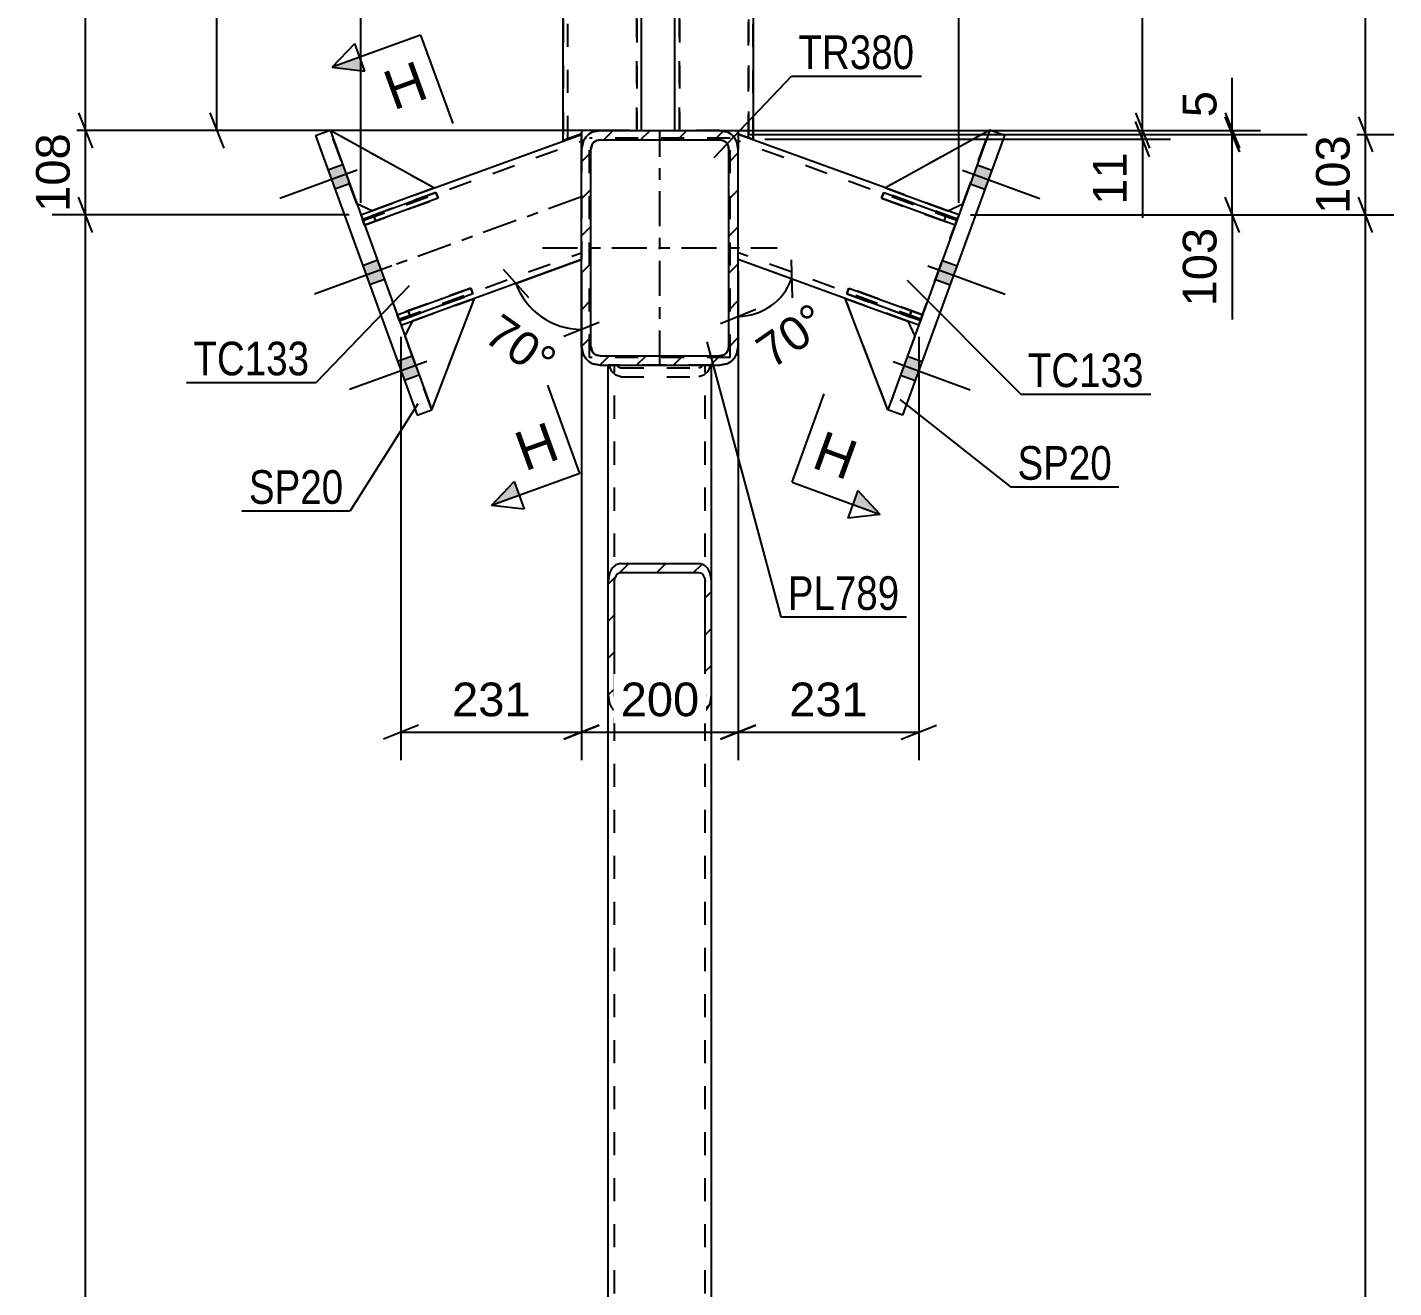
# Model space of a CAD drawing. Header units: millimetres. Extents: x 0 to 841, y 0 to 594.
# Drawn here: x 354.2 to 470.5, y 432.2 to 539.5 of the extents above; entities that cross this region are included whole.
import ezdxf

# ---------------------------------------------------------------- set-up
doc = ezdxf.new("R2010")
doc.units = ezdxf.units.MM
doc.linetypes.add('DXK_LINE_DOT2', pattern=[3.9198, 1.9599, -1.9599])
doc.linetypes.add('DXK_LINE_DOT3', pattern=[5.9187, 2.979, -0.9799, 0.9799, -0.9799])
doc.styles.add('Arial', font='ARIAL.TTF', dxfattribs={"height": 0.2})
doc.styles.add('Arial Narrow', font='ARIALN.TTF', dxfattribs={"height": 0.2})

# ---------------------------------------------------------------- blocks, each defined once
blk = doc.blocks.new('Part-318884589-3447 - 3288')
at = {"color": 7, "linetype": 'DXK_LINE_DOT2'}
for p, q in [((392.29, 516.46), (386.96, 514.53)), ((388.64, 506.98), (392.29, 516.46)), ((386.96, 514.53), (386.36, 513.24)), ((386.36, 513.24), (388.64, 506.98))]:
    blk.add_line(p, q, dxfattribs=at)
blk = doc.blocks.new('Part-318884589-3429 - 3288')
at = {"color": 2, "linetype": 'Continuous'}
for p, q in [((378.73, 530.33), (379.98, 530.78)), ((379.98, 530.78), (388.64, 506.98)), ((378.73, 530.33), (387.39, 506.52)), ((387.39, 506.52), (388.64, 506.98))]:
    blk.add_line(p, q, dxfattribs=at)
blk = doc.blocks.new('Part-318884589-3364 - 3288')
at = {"color": 2, "linetype": 'Continuous'}
for p, q in [((406.49, 559.98), (399.82, 557.55)), ((406.49, 559.98), (406.49, 559.98)), ((406.49, 544.22), (406.49, 559.98)), ((399.82, 557.55), (399.82, 557.55)), ((399.82, 544.22), (399.82, 557.55)), ((399.82, 529.9), (399.82, 544.12)), ((406.49, 530.76), (406.49, 544.12)), ((401.39, 530.47), (399.82, 529.9)), ((403, 530.76), (401.39, 530.76)), ((401.39, 530.76), (401.39, 530.47)), ((399.82, 529.9), (399.82, 529.9))]:
    blk.add_line(p, q, dxfattribs=at)
at = {"color": 7, "linetype": 'DXK_LINE_DOT2'}
for p, q in [((405.69, 559.69), (405.69, 559.69)), ((405.69, 559.69), (405.69, 559.69)), ((405.69, 559.69), (405.69, 559.69)), ((406.09, 544.22), (406.09, 559.83)), ((406.09, 559.83), (406.09, 544.22)), ((406.09, 559.83), (406.09, 559.83)), ((406.49, 559.98), (406.49, 559.98)), ((406.49, 544.22), (406.49, 559.98)), ((399.82, 557.55), (399.82, 544.22)), ((400.22, 557.7), (400.25, 557.71)), ((400.22, 544.22), (400.22, 557.7)), ((400.22, 544.22), (400.22, 557.7)), ((400.22, 557.7), (400.22, 557.7)), ((399.82, 544.12), (399.82, 529.9)), ((400.22, 530.04), (400.22, 544.12)), ((400.22, 530.04), (400.22, 544.12)), ((406.09, 530.76), (406.09, 544.12)), ((406.09, 544.12), (406.09, 530.76)), ((406.49, 530.76), (406.49, 544.12)), ((403, 530.76), (406.49, 530.76)), ((406.09, 530.76), (406.09, 530.76)), ((399.89, 529.92), (399.82, 529.9))]:
    blk.add_line(p, q, dxfattribs=at)
blk = doc.blocks.new('Part-318884589-3392 - 3288')
at = {"color": 7, "linetype": 'DXK_LINE_DOT2'}
for p, q in [((382.78, 523.08), (401.39, 529.85)), ((401.39, 529.28), (401.39, 530.33)), ((401.39, 529.81), (401.39, 529.85)), ((401.39, 529.72), (401.39, 529.81)), ((401.39, 529.69), (401.39, 529.72)), ((401.39, 529.5), (401.39, 529.69)), ((401.39, 529.16), (401.39, 519.78)), ((383.54, 523.92), (388.87, 525.86)), ((382.6, 523.58), (386.02, 514.18)), ((385.84, 514.68), (401.39, 520.35)), ((386.96, 514.53), (392.29, 516.46))]:
    blk.add_line(p, q, dxfattribs=at)
at = {"color": 2, "linetype": 'Continuous'}
for p, q in [((388.87, 525.86), (401.39, 530.42)), ((401.39, 530.42), (401.39, 529.28)), ((401.39, 529.28), (401.39, 529.16)), ((382.6, 523.58), (383.54, 523.92)), ((401.39, 519.78), (392.29, 516.46)), ((386.02, 514.18), (386.96, 514.53))]:
    blk.add_line(p, q, dxfattribs=at)
at = {"color": 7, "linetype": 'DXK_LINE_DOT3'}
blk.add_line((401.39, 525.1), (384.31, 518.88), dxfattribs=at)
blk = doc.blocks.new('Part-318884589-3332 - 3288')
at = {"color": 7, "linetype": 'DXK_LINE_DOT2'}
for p, q in [((412.46, 510.76), (403.66, 510.76)), ((403.66, 482.7), (403.66, 510.76)), ((404.19, 318.09), (404.19, 510.76)), ((411.93, 318.09), (411.93, 510.76)), ((412.46, 482.7), (412.46, 510.76))]:
    blk.add_line(p, q, dxfattribs=at)
at = {"color": 2, "linetype": 'Continuous'}
for p, q in [((403.66, 346.15), (403.66, 482.7)), ((412.46, 346.15), (412.46, 482.7))]:
    blk.add_line(p, q, dxfattribs=at)
blk = doc.blocks.new('Part-318884589-3338 - 3288')
at = {"color": 7, "linetype": 'DXK_LINE_DOT2'}
for p, q in [((402.06, 511.43), (402.06, 530.09)), ((414.06, 530.09), (402.06, 530.09)), ((414.06, 511.43), (414.06, 530.09)), ((414.06, 511.43), (402.06, 511.43))]:
    blk.add_line(p, q, dxfattribs=at)
blk = doc.blocks.new('Part-318884589-3418 - 3288')
at = {"color": 2, "linetype": 'Continuous'}
for p, q in [((423.97, 516.84), (424.16, 517.34)), ((430.24, 514.56), (423.97, 516.84)), ((424.16, 517.34), (430.42, 515.06)), ((430.42, 515.06), (430.24, 514.56))]:
    blk.add_line(p, q, dxfattribs=at)
at = {"color": 7, "linetype": 'DXK_LINE_DOT2'}
blk.add_line((429.3, 514.9), (429.48, 515.4), dxfattribs=at)
blk = doc.blocks.new('Part-318884589-3354 - 3288')
at = {"color": 2, "linetype": 'Continuous'}
for p, q in [((409.33, 560.11), (409.33, 560.11)), ((409.33, 560.11), (409.39, 560.09)), ((409.33, 544.22), (409.33, 560.11)), ((409.39, 560.09), (409.82, 559.93)), ((409.82, 559.93), (416, 557.68)), ((416, 557.68), (416, 557.68)), ((416, 557.68), (416, 544.22)), ((409.33, 530.76), (409.33, 544.12)), ((416, 544.12), (416, 530.01)), ((413.13, 530.76), (414.73, 530.76)), ((414.73, 530.76), (414.73, 530.47)), ((414.73, 530.47), (416, 530.01)), ((416, 530.01), (416, 530.01))]:
    blk.add_line(p, q, dxfattribs=at)
at = {"color": 7, "linetype": 'DXK_LINE_DOT2'}
for p, q in [((409.33, 544.22), (409.33, 560.11)), ((409.33, 560.11), (409.33, 560.11)), ((409.82, 559.93), (409.56, 560.02)), ((409.73, 544.22), (409.73, 559.96)), ((409.73, 559.96), (409.73, 544.22)), ((409.73, 559.96), (409.73, 559.96)), ((409.73, 559.96), (409.76, 559.95)), ((410.13, 559.82), (410.13, 559.82)), ((410.13, 559.82), (410.13, 559.82)), ((410.13, 559.82), (410.13, 559.82)), ((415.6, 557.83), (415.6, 544.22)), ((415.6, 544.22), (415.6, 557.83)), ((415.6, 557.83), (415.6, 557.83)), ((416, 544.22), (416, 557.68)), ((409.33, 530.76), (409.33, 544.12)), ((409.73, 530.76), (409.73, 544.12)), ((409.73, 544.12), (409.73, 530.76)), ((415.6, 544.12), (415.6, 530.15)), ((415.6, 530.15), (415.6, 544.12)), ((416, 530.01), (416, 544.12)), ((413.13, 530.76), (409.33, 530.76)), ((409.73, 530.76), (409.73, 530.76)), ((415.6, 530.15), (415.6, 530.15)), ((415.94, 530.03), (416, 530.01))]:
    blk.add_line(p, q, dxfattribs=at)
blk = doc.blocks.new('Part-318884589-3419 - 3288')
at = {"color": 2, "linetype": 'Continuous'}
for p, q in [((426.94, 524.98), (427.12, 525.48)), ((433.2, 522.7), (426.94, 524.98)), ((427.12, 525.48), (433.39, 523.2)), ((433.39, 523.2), (433.2, 522.7))]:
    blk.add_line(p, q, dxfattribs=at)
at = {"color": 7, "linetype": 'DXK_LINE_DOT2'}
blk.add_line((432.26, 523.04), (432.45, 523.54), dxfattribs=at)
blk = doc.blocks.new('Part-318884589-3359 - 3288')
at = {"color": 2, "linetype": 'Continuous'}
for p, q in [((436.14, 530.78), (427.48, 506.98)), ((437.4, 530.33), (436.14, 530.78)), ((437.4, 530.33), (428.73, 506.52)), ((428.73, 506.52), (427.48, 506.98))]:
    blk.add_line(p, q, dxfattribs=at)
blk = doc.blocks.new('Part-318884589-3369 - 3288')
at = {"linetype": 'Continuous'}
h = blk.add_hatch(dxfattribs=at)
h.set_pattern_fill('', scale=0.7, style=0, pattern_type=0)
h.set_pattern_definition([(45, (401.3945, 512.359), (-1.57154, 1.57154), [])])
h.paths.add_polyline_path([(401.39, 529.16), (401.39, 512.36), (401.52, 511.75), (401.86, 511.23), (402.38, 510.88), (402.99, 510.76), (413.13, 510.76), (413.74, 510.88), (414.26, 511.23), (414.61, 511.75), (414.73, 512.36), (414.73, 529.16), (414.61, 529.77), (414.26, 530.29), (413.74, 530.64), (413.13, 530.76), (402.99, 530.76), (402.38, 530.64), (401.86, 530.29), (401.52, 529.77)])
h.paths.add_polyline_path([(402.43, 529.72), (402.69, 529.9), (402.99, 529.96), (413.13, 529.96), (413.43, 529.9), (413.69, 529.72), (413.87, 529.47), (413.93, 529.16), (413.93, 512.36), (413.87, 512.05), (413.69, 511.79), (413.43, 511.62), (413.13, 511.56), (402.99, 511.56), (402.69, 511.62), (402.43, 511.79), (402.26, 512.05), (402.19, 512.36), (402.19, 529.16), (402.26, 529.47)])
at = {"color": 7, "linetype": 'DXK_LINE_DOT2'}
for p, q in [((402.38, 530.64), (402.99, 530.76)), ((402.99, 530.76), (413.13, 530.76)), ((413.13, 530.76), (413.74, 530.64)), ((401.39, 529.16), (401.52, 529.77)), ((402.26, 529.47), (402.19, 529.16)), ((402.99, 529.96), (402.69, 529.9)), ((402.99, 529.96), (413.13, 529.96)), ((413.43, 529.9), (413.13, 529.96)), ((413.93, 529.16), (413.87, 529.47)), ((414.61, 529.77), (414.73, 529.16)), ((401.39, 512.36), (401.39, 529.16)), ((402.19, 512.36), (402.19, 529.16)), ((413.93, 512.36), (413.93, 529.16)), ((414.73, 512.36), (414.73, 529.16)), ((401.52, 511.75), (401.39, 512.36)), ((402.19, 512.36), (402.26, 512.05)), ((413.87, 512.05), (413.93, 512.36)), ((414.73, 512.36), (414.61, 511.75)), ((402.99, 510.76), (402.38, 510.88)), ((402.69, 511.62), (402.99, 511.56)), ((402.99, 511.56), (413.13, 511.56)), ((402.99, 510.76), (413.13, 510.76)), ((413.13, 511.56), (413.43, 511.62)), ((413.74, 510.88), (413.13, 510.76))]:
    blk.add_line(p, q, dxfattribs=at)
at = {"color": 2, "linetype": 'Continuous'}
for p, q in [((402.99, 530.76), (402.38, 530.64)), ((402.99, 530.76), (413.13, 530.76)), ((413.74, 530.64), (413.13, 530.76)), ((401.52, 529.77), (401.39, 529.16)), ((402.19, 529.16), (402.26, 529.47)), ((402.69, 529.9), (402.99, 529.96)), ((402.99, 529.96), (413.13, 529.96)), ((413.13, 529.96), (413.43, 529.9)), ((413.87, 529.47), (413.93, 529.16)), ((414.73, 529.16), (414.61, 529.77)), ((401.39, 512.36), (401.39, 529.16)), ((402.19, 512.36), (402.19, 529.16)), ((413.93, 512.36), (413.93, 529.16)), ((414.73, 512.36), (414.73, 529.16)), ((401.39, 512.36), (401.52, 511.75)), ((402.26, 512.05), (402.19, 512.36)), ((413.93, 512.36), (413.87, 512.05)), ((414.61, 511.75), (414.73, 512.36)), ((402.38, 510.88), (402.99, 510.76)), ((402.99, 511.56), (402.69, 511.62)), ((402.99, 511.56), (413.13, 511.56)), ((402.99, 510.76), (413.13, 510.76)), ((413.43, 511.62), (413.13, 511.56)), ((413.13, 510.76), (413.74, 510.88))]:
    blk.add_line(p, q, dxfattribs=at)
at = {"color": 7, "linetype": 'DXK_LINE_DOT3'}
for p, q in [((408.06, 510.76), (408.06, 530.76)), ((398.06, 520.76), (418.06, 520.76))]:
    blk.add_line(p, q, dxfattribs=at)
at = {"color": 7, "linetype": 'DXK_LINE_DOT2'}
for centre, radius, start, end in [((402.99, 529.16), 1.6, 112.5, 157.5), ((413.13, 529.16), 1.6, 22.5, 67.5), ((402.99, 529.16), 0.8, 112.5, 157.5), ((413.13, 529.16), 0.8, 22.5, 67.5), ((402.99, 512.36), 0.8, 202.5, 247.5), ((413.13, 512.36), 0.8, 292.5, 337.5), ((402.99, 512.36), 1.6, 202.5, 247.5), ((413.13, 512.36), 1.6, 292.5, 337.5)]:
    blk.add_arc(centre, radius, start, end, dxfattribs=at)
at = {"color": 2, "linetype": 'Continuous'}
for centre, radius, start, end in [((402.99, 529.16), 1.6, 112.5, 157.5), ((413.13, 529.16), 1.6, 22.5, 67.5), ((402.99, 529.16), 0.8, 112.5, 157.5), ((413.13, 529.16), 0.8, 22.5, 67.5), ((402.99, 512.36), 0.8, 202.5, 247.5), ((413.13, 512.36), 0.8, 292.5, 337.5), ((402.99, 512.36), 1.6, 202.5, 247.5), ((413.13, 512.36), 1.6, 292.5, 337.5)]:
    blk.add_arc(centre, radius, start, end, dxfattribs=at)
blk = doc.blocks.new('Part-318884589-3372 - 3288')
at = {"color": 2, "linetype": 'Continuous'}
for p, q in [((423.84, 516.46), (429.16, 514.52)), ((427.48, 506.98), (423.84, 516.46)), ((429.16, 514.52), (429.76, 513.24))]:
    blk.add_line(p, q, dxfattribs=at)
at = {"color": 7, "linetype": 'DXK_LINE_DOT2'}
blk.add_line((429.76, 513.24), (427.48, 506.98), dxfattribs=at)
blk = doc.blocks.new('Part-318884589-3452 - 3288')
at = {"color": 7, "linetype": 'DXK_LINE_DOT2'}
for p, q in [((389, 525.48), (382.74, 523.2)), ((382.92, 522.7), (389.18, 524.98)), ((389.18, 524.98), (389, 525.48)), ((383.68, 523.55), (383.86, 523.05)), ((382.74, 523.2), (382.92, 522.7))]:
    blk.add_line(p, q, dxfattribs=at)
blk = doc.blocks.new('Part-318884589-3407 - 3288')
at = {"color": 2, "linetype": 'Continuous'}
for p, q in [((427.26, 525.86), (414.73, 530.42)), ((414.73, 530.42), (414.73, 529.28)), ((414.73, 529.28), (414.73, 529.16)), ((433.52, 523.58), (432.58, 523.92)), ((423.84, 516.46), (414.73, 519.78)), ((430.1, 514.18), (429.16, 514.52))]:
    blk.add_line(p, q, dxfattribs=at)
at = {"color": 7, "linetype": 'DXK_LINE_DOT2'}
for p, q in [((433.34, 523.08), (414.73, 529.85)), ((414.73, 529.85), (414.73, 529.81)), ((414.73, 529.81), (414.73, 529.5)), ((414.73, 519.78), (414.73, 529.16)), ((432.58, 523.92), (427.26, 525.86)), ((430.1, 514.18), (433.52, 523.58)), ((430.28, 514.68), (414.73, 520.35)), ((429.16, 514.52), (423.84, 516.46))]:
    blk.add_line(p, q, dxfattribs=at)
blk = doc.blocks.new('Part-318884589-3409 - 3288')
at = {"linetype": 'Continuous'}
h = blk.add_hatch(dxfattribs=at)
h.set_pattern_fill('', scale=0.7, style=0, pattern_type=0)
h.set_pattern_definition([(45, (403.6612, 482.7017), (-1.57154, 1.57154), [])])
h.paths.add_polyline_path([(403.66, 492.35), (403.66, 482.7), (403.74, 482.11), (403.97, 481.61), (404.32, 481.28), (404.73, 481.16), (411.39, 481.16), (411.8, 481.28), (412.15, 481.61), (412.38, 482.11), (412.46, 482.7), (412.46, 492.35), (412.38, 492.94), (412.15, 493.44), (411.8, 493.77), (411.39, 493.89), (404.73, 493.89), (404.32, 493.77), (403.97, 493.44), (403.74, 492.94)])
h.paths.add_polyline_path([(404.35, 492.89), (404.52, 493.06), (404.73, 493.12), (411.39, 493.12), (411.6, 493.06), (411.77, 492.89), (411.89, 492.64), (411.93, 492.35), (411.93, 482.7), (411.89, 482.41), (411.77, 482.16), (411.6, 481.99), (411.39, 481.93), (404.73, 481.93), (404.52, 481.99), (404.35, 482.16), (404.24, 482.41), (404.19, 482.7), (404.19, 492.35), (404.24, 492.64)])
at = {"color": 2, "linetype": 'Continuous'}
for p, q in [((403.66, 492.35), (403.66, 510.76)), ((412.46, 492.35), (412.46, 510.76)), ((404.73, 493.89), (404.32, 493.77)), ((404.73, 493.89), (411.39, 493.89)), ((411.8, 493.77), (411.39, 493.89)), ((403.74, 492.94), (403.66, 492.35)), ((403.66, 482.7), (403.66, 492.35)), ((404.19, 492.35), (404.24, 492.64)), ((404.19, 482.7), (404.19, 492.35)), ((404.52, 493.06), (404.73, 493.12)), ((404.73, 493.12), (411.39, 493.12)), ((411.39, 493.12), (411.6, 493.06)), ((411.89, 492.64), (411.93, 492.35)), ((411.93, 482.7), (411.93, 492.35)), ((412.46, 492.35), (412.38, 492.94)), ((412.46, 482.7), (412.46, 492.35)), ((403.66, 482.7), (403.74, 482.11)), ((404.24, 482.41), (404.19, 482.7)), ((404.73, 481.93), (404.52, 481.99)), ((404.73, 481.93), (411.39, 481.93)), ((411.6, 481.99), (411.39, 481.93)), ((411.93, 482.7), (411.89, 482.41)), ((412.38, 482.11), (412.46, 482.7)), ((404.32, 481.28), (404.73, 481.16)), ((404.73, 481.16), (411.39, 481.16)), ((411.39, 481.16), (411.8, 481.28))]:
    blk.add_line(p, q, dxfattribs=at)
at = {"color": 7, "linetype": 'DXK_LINE_DOT2'}
for p, q in [((412.46, 510.76), (403.66, 510.76)), ((403.97, 510.24), (403.74, 510.76)), ((404.19, 482.7), (404.19, 510.76)), ((404.38, 510.76), (404.52, 510.62)), ((411.6, 510.62), (411.74, 510.76)), ((411.93, 482.7), (411.93, 510.76)), ((412.38, 510.76), (412.15, 510.24)), ((404.32, 509.91), (403.97, 510.24)), ((404.73, 509.79), (404.32, 509.91)), ((404.52, 510.62), (404.73, 510.56)), ((404.73, 510.56), (411.39, 510.56)), ((404.73, 509.79), (411.39, 509.79)), ((411.39, 510.56), (411.6, 510.62)), ((411.8, 509.91), (411.39, 509.79)), ((412.15, 510.24), (411.8, 509.91)), ((403.66, 482.7), (403.66, 492.35)), ((412.46, 482.7), (412.46, 492.35))]:
    blk.add_line(p, q, dxfattribs=at)
at = {"color": 2, "linetype": 'Continuous'}
for centre, radius, start, end in [((405.11, 492.61), 1.41, 124.1734, 166.532), ((411.01, 492.61), 1.41, 13.468, 55.8266), ((404.92, 492.48), 0.703, 124.1734, 166.532), ((411.2, 492.48), 0.703, 13.468, 55.8266), ((405.11, 482.44), 1.41, 193.468, 235.8266), ((404.92, 482.57), 0.703, 193.468, 235.8266), ((411.2, 482.57), 0.703, 304.1734, 346.532), ((411.01, 482.44), 1.41, 304.1734, 346.532)]:
    blk.add_arc(centre, radius, start, end, dxfattribs=at)
blk = doc.blocks.new('Bolt-318884589-3412 - 3288')
at = {"linetype": 'Continuous'}
for points in [[(435.73, 525.75), (436.33, 527.38), (435.07, 527.84), (434.48, 526.21)], [(435.73, 525.75), (436.33, 527.38), (435.07, 527.84), (434.48, 526.21)], [(435.73, 525.75), (436.33, 527.38), (435.07, 527.84), (434.48, 526.21)], [(432.77, 517.61), (433.36, 519.24), (432.11, 519.69), (431.52, 518.07)], [(432.77, 517.61), (433.36, 519.24), (432.11, 519.69), (431.52, 518.07)], [(429.8, 509.47), (430.4, 511.09), (429.14, 511.55), (428.55, 509.92)], [(429.8, 509.47), (430.4, 511.09), (429.14, 511.55), (428.55, 509.92)], [(429.8, 509.47), (430.4, 511.09), (429.14, 511.55), (428.55, 509.92)]]:
    blk.add_hatch(color=1, dxfattribs=at).paths.add_polyline_path(points)
at = {"color": 1, "linetype": 'Continuous'}
for p, q in [((433.84, 527.37), (440.41, 524.97)), ((433.84, 527.37), (440.41, 524.97)), ((433.84, 527.37), (440.41, 524.97)), ((435.07, 527.84), (436.33, 527.38)), ((435.07, 527.84), (436.33, 527.38)), ((435.07, 527.84), (436.33, 527.38)), ((434.48, 526.21), (435.73, 525.75)), ((434.48, 526.21), (435.73, 525.75)), ((434.48, 526.21), (435.73, 525.75)), ((430.87, 519.22), (437.45, 516.83)), ((430.87, 519.22), (437.45, 516.83)), ((432.11, 519.69), (433.36, 519.24)), ((432.11, 519.69), (433.36, 519.24)), ((431.52, 518.07), (432.77, 517.61)), ((431.52, 518.07), (432.77, 517.61)), ((427.91, 511.08), (434.49, 508.68)), ((427.91, 511.08), (434.49, 508.68)), ((427.91, 511.08), (434.49, 508.68)), ((429.14, 511.55), (430.4, 511.09)), ((429.14, 511.55), (430.4, 511.09)), ((429.14, 511.55), (430.4, 511.09)), ((428.55, 509.92), (429.8, 509.47)), ((428.55, 509.92), (429.8, 509.47)), ((428.55, 509.92), (429.8, 509.47))]:
    blk.add_line(p, q, dxfattribs=at)
blk = doc.blocks.new('Bolt-318884589-3413 - 3288')
at = {"linetype": 'Continuous'}
for points in [[(381.64, 526.21), (381.05, 527.84), (379.8, 527.38), (380.39, 525.76)], [(381.64, 526.21), (381.05, 527.84), (379.8, 527.38), (380.39, 525.76)], [(381.64, 526.21), (381.05, 527.84), (379.8, 527.38), (380.39, 525.76)], [(384.61, 518.07), (384.01, 519.7), (382.76, 519.24), (383.35, 517.61)], [(384.61, 518.07), (384.01, 519.7), (382.76, 519.24), (383.35, 517.61)], [(387.57, 509.92), (386.98, 511.55), (385.73, 511.1), (386.32, 509.47)], [(387.57, 509.92), (386.98, 511.55), (385.73, 511.1), (386.32, 509.47)], [(387.57, 509.92), (386.98, 511.55), (385.73, 511.1), (386.32, 509.47)]]:
    blk.add_hatch(color=1, dxfattribs=at).paths.add_polyline_path(points)
at = {"color": 1, "linetype": 'Continuous'}
for p, q in [((382.29, 527.37), (375.71, 524.97)), ((382.29, 527.37), (375.71, 524.97)), ((382.29, 527.37), (375.71, 524.97)), ((381.05, 527.84), (379.8, 527.38)), ((381.05, 527.84), (379.8, 527.38)), ((381.05, 527.84), (379.8, 527.38)), ((381.64, 526.21), (380.39, 525.76)), ((381.64, 526.21), (380.39, 525.76)), ((381.64, 526.21), (380.39, 525.76)), ((385.25, 519.22), (378.67, 516.83)), ((385.25, 519.22), (378.67, 516.83)), ((384.01, 519.7), (382.76, 519.24)), ((384.01, 519.7), (382.76, 519.24)), ((384.61, 518.07), (383.35, 517.61)), ((384.61, 518.07), (383.35, 517.61)), ((388.21, 511.08), (381.64, 508.69)), ((388.21, 511.08), (381.64, 508.69)), ((388.21, 511.08), (381.64, 508.69)), ((386.98, 511.55), (385.73, 511.1)), ((386.98, 511.55), (385.73, 511.1)), ((386.98, 511.55), (385.73, 511.1)), ((387.57, 509.92), (386.32, 509.47)), ((387.57, 509.92), (386.32, 509.47)), ((387.57, 509.92), (386.32, 509.47))]:
    blk.add_line(p, q, dxfattribs=at)
blk = doc.blocks.new('Part-318884589-3415 - 3288')
at = {"color": 7, "linetype": 'DXK_LINE_DOT2'}
for p, q in [((423.84, 516.46), (429.16, 514.52)), ((427.48, 506.98), (423.84, 516.46)), ((429.16, 514.52), (429.76, 513.24)), ((429.76, 513.24), (427.48, 506.98))]:
    blk.add_line(p, q, dxfattribs=at)
blk = doc.blocks.new('Part-318884589-3416 - 3288')
at = {"color": 2, "linetype": 'Continuous'}
for p, q in [((436.14, 530.78), (427.26, 525.86)), ((427.26, 525.86), (432.58, 523.92)), ((432.58, 523.92), (433.86, 524.52))]:
    blk.add_line(p, q, dxfattribs=at)
at = {"color": 7, "linetype": 'DXK_LINE_DOT2'}
blk.add_line((433.86, 524.52), (436.14, 530.78), dxfattribs=at)
blk = doc.blocks.new('Part-318884589-3417 - 3288')
at = {"color": 7, "linetype": 'DXK_LINE_DOT2'}
for p, q in [((436.14, 530.78), (427.26, 525.86)), ((433.86, 524.52), (436.14, 530.78)), ((427.26, 525.86), (432.58, 523.92)), ((432.58, 523.92), (433.86, 524.52))]:
    blk.add_line(p, q, dxfattribs=at)
blk = doc.blocks.new('Part-318884589-3420 - 3288')
at = {"color": 7, "linetype": 'DXK_LINE_DOT2'}
for p, q in [((424.16, 517.34), (423.97, 516.84)), ((423.97, 516.84), (430.24, 514.56)), ((430.42, 515.06), (424.16, 517.34)), ((429.48, 515.4), (429.3, 514.9)), ((430.24, 514.56), (430.42, 515.06))]:
    blk.add_line(p, q, dxfattribs=at)
blk = doc.blocks.new('Part-318884589-3421 - 3288')
at = {"color": 7, "linetype": 'DXK_LINE_DOT2'}
for p, q in [((427.12, 525.48), (426.94, 524.98)), ((426.94, 524.98), (433.2, 522.7)), ((433.39, 523.2), (427.12, 525.48)), ((432.26, 523.04), (432.45, 523.54)), ((433.2, 522.7), (433.39, 523.2))]:
    blk.add_line(p, q, dxfattribs=at)
blk = doc.blocks.new('Part-318884589-3448 - 3288')
at = {"color": 2, "linetype": 'Continuous'}
for p, q in [((392.29, 516.46), (386.96, 514.53)), ((388.64, 506.98), (392.29, 516.46)), ((386.96, 514.53), (386.36, 513.24))]:
    blk.add_line(p, q, dxfattribs=at)
at = {"color": 7, "linetype": 'DXK_LINE_DOT2'}
blk.add_line((388.64, 506.98), (386.36, 513.24), dxfattribs=at)
blk = doc.blocks.new('Part-318884589-3449 - 3288')
at = {"color": 7, "linetype": 'DXK_LINE_DOT2'}
for p, q in [((382.26, 524.52), (379.98, 530.78)), ((379.98, 530.78), (388.87, 525.86)), ((388.87, 525.86), (383.54, 523.92)), ((383.54, 523.92), (382.26, 524.52))]:
    blk.add_line(p, q, dxfattribs=at)
blk = doc.blocks.new('Part-318884589-3450 - 3288')
at = {"color": 2, "linetype": 'Continuous'}
for p, q in [((379.98, 530.78), (388.87, 525.86)), ((388.87, 525.86), (383.54, 523.92)), ((383.54, 523.92), (382.26, 524.52))]:
    blk.add_line(p, q, dxfattribs=at)
at = {"color": 7, "linetype": 'DXK_LINE_DOT2'}
blk.add_line((379.98, 530.78), (382.26, 524.52), dxfattribs=at)
blk = doc.blocks.new('Part-318884589-3451 - 3288')
at = {"color": 7, "linetype": 'DXK_LINE_DOT2'}
for p, q in [((391.97, 517.34), (385.7, 515.06)), ((385.88, 514.56), (392.15, 516.84)), ((392.15, 516.84), (391.97, 517.34)), ((386.64, 515.4), (386.82, 514.9)), ((385.7, 515.06), (385.88, 514.56))]:
    blk.add_line(p, q, dxfattribs=at)
blk = doc.blocks.new('Part-318884589-3453 - 3288')
at = {"color": 2, "linetype": 'Continuous'}
for p, q in [((385.7, 515.06), (391.97, 517.34)), ((392.15, 516.84), (385.88, 514.56)), ((391.97, 517.34), (392.15, 516.84)), ((385.88, 514.56), (385.7, 515.06))]:
    blk.add_line(p, q, dxfattribs=at)
at = {"color": 7, "linetype": 'DXK_LINE_DOT2'}
blk.add_line((386.82, 514.9), (386.64, 515.4), dxfattribs=at)
blk = doc.blocks.new('Part-318884589-3454 - 3288')
at = {"color": 2, "linetype": 'Continuous'}
for p, q in [((382.74, 523.2), (389, 525.48)), ((389.18, 524.98), (382.92, 522.7)), ((389, 525.48), (389.18, 524.98)), ((382.92, 522.7), (382.74, 523.2))]:
    blk.add_line(p, q, dxfattribs=at)
at = {"color": 7, "linetype": 'DXK_LINE_DOT2'}
blk.add_line((383.86, 523.05), (383.68, 523.55), dxfattribs=at)
blk = doc.blocks.new('StraightDimension-318884589-3560 - 3288')
at = {"color": 7, "linetype": 'Continuous'}
for p, q in [((468.74, 558.61), (467.54, 561.61)), ((410.33, 560.11), (470.54, 560.11)), ((468.14, 530.42), (468.14, 560.11)), ((467.54, 531.92), (468.74, 528.92)), ((415.73, 530.42), (470.54, 530.42))]:
    blk.add_line(p, q, dxfattribs=at)
at = {"color": 0}
blk.add_wipeout([(467.39, 549.2), (463.19, 549.2), (463.19, 541.33), (467.39, 541.33)], dxfattribs=at)
at = {"color": 3, "style": 'Arial'}
blk.add_text('445', height=2.865, rotation=90.0002, dxfattribs=at).set_placement((466.79, 541.93))
blk = doc.blocks.new('StraightDimension-318884589-3573 - 3288')
at = {"color": 7, "linetype": 'Continuous'}
for p, q in [((467.54, 531.92), (468.74, 528.92)), ((415.73, 530.42), (470.54, 530.42)), ((468.14, 523.58), (468.14, 530.42)), ((468.74, 522.08), (467.54, 525.08)), ((434.52, 523.58), (470.54, 523.58))]:
    blk.add_line(p, q, dxfattribs=at)
at = {"color": 0}
blk.add_wipeout([(467.39, 530.93), (463.19, 530.93), (463.19, 523.06), (467.39, 523.06)], dxfattribs=at)
at = {"color": 3, "style": 'Arial'}
blk.add_text('103', height=2.865, rotation=90.0002, dxfattribs=at).set_placement((466.79, 523.66))
blk = doc.blocks.new('StraightDimension-318884589-3586 - 3288')
at = {"color": 7, "linetype": 'Continuous'}
for p, q in [((468.74, 522.08), (467.54, 525.08)), ((434.52, 523.58), (470.54, 523.58)), ((468.14, 318.09), (468.14, 523.58))]:
    blk.add_line(p, q, dxfattribs=at)
blk = doc.blocks.new('AngleDimension-318884589-3611 - 3288')
at = {"color": 7, "linetype": 'Continuous'}
for p, q in [((394.72, 518.94), (396.87, 516.54)), ((395.79, 517.74), (401.39, 519.78)), ((401.39, 513.82), (401.39, 519.78)), ((401.39, 518.78), (401.39, 513.82)), ((402.89, 514.42), (399.89, 513.22))]:
    blk.add_line(p, q, dxfattribs=at)
blk.add_arc((401.39, 519.78), 5.96, 199.9979, 270, dxfattribs=at)
at = {"color": 0}
blk.add_wipeout([(398.02, 508.64), (400.43, 512.08), (394.49, 516.24), (392.08, 512.8)], dxfattribs=at)
at = {"color": 3, "style": 'Arial'}
blk.add_text('70°', height=2.865, rotation=-35.002, dxfattribs=at).set_placement((392.92, 512.94))
blk = doc.blocks.new('AngleDimension-318884589-3615 - 3288')
at = {"color": 7, "linetype": 'Continuous'}
for p, q in [((419.28, 518.12), (414.73, 519.78)), ((414.73, 514.93), (414.73, 519.78)), ((419.23, 519.74), (419.33, 516.51)), ((414.73, 518.78), (414.73, 514.93)), ((413.23, 514.33), (416.23, 515.53))]:
    blk.add_line(p, q, dxfattribs=at)
blk.add_arc((414.73, 519.78), 4.84, 270, 340, dxfattribs=at)
at = {"color": 0}
blk.add_wipeout([(423.4, 513.71), (420.99, 517.15), (415.05, 512.99), (417.46, 509.55)], dxfattribs=at)
at = {"color": 3, "style": 'Arial'}
blk.add_text('70°', height=2.865, rotation=35.002, dxfattribs=at).set_placement((417.61, 510.39))
blk = doc.blocks.new('StraightDimension-318884589-3659 - 3288')
at = {"color": 7, "linetype": 'Continuous'}
for p, q in [((448.55, 532.26), (449.75, 529.26)), ((415.73, 530.76), (451.55, 530.76)), ((449.75, 528.51), (448.55, 531.51)), ((449.15, 530.01), (449.15, 530.76)), ((417, 530.01), (451.55, 530.01)), ((449.15, 530.01), (449.15, 523.31)), ((449.15, 530.01), (449.15, 523.31))]:
    blk.add_line(p, q, dxfattribs=at)
at = {"color": 0}
blk.add_wipeout([(448.4, 529.48), (444.2, 529.48), (444.2, 523.83), (448.4, 523.83)], dxfattribs=at)
at = {"color": 3, "style": 'Arial'}
blk.add_text('11', height=2.865, rotation=90.0002, dxfattribs=at).set_placement((447.8, 524.43))
blk = doc.blocks.new('StraightDimension-318884589-3678 - 3288')
at = {"color": 7, "linetype": 'Continuous'}
for p, q in [((449.75, 556.18), (448.55, 559.18)), ((417, 557.68), (451.55, 557.68)), ((449.15, 530.76), (449.15, 557.68)), ((448.55, 532.26), (449.75, 529.26)), ((415.73, 530.76), (451.55, 530.76))]:
    blk.add_line(p, q, dxfattribs=at)
at = {"color": 0}
blk.add_wipeout([(448.4, 548.16), (444.2, 548.16), (444.2, 540.28), (448.4, 540.28)], dxfattribs=at)
at = {"color": 3, "style": 'Arial'}
blk.add_text('404', height=2.865, rotation=90.0002, dxfattribs=at).set_placement((447.8, 540.88))
blk = doc.blocks.new('StraightDimension-318884589-3722 - 3288')
at = {"color": 7, "linetype": 'Continuous'}
for p, q in [((382.6, 524.58), (382.6, 579.87)), ((399.82, 558.55), (399.82, 579.87)), ((384.1, 577.62), (381.1, 576.42)), ((382.6, 577.02), (399.82, 577.02)), ((398.32, 576.42), (401.32, 577.62))]:
    blk.add_line(p, q, dxfattribs=at)
at = {"color": 0}
blk.add_wipeout([(395.15, 577.77), (395.15, 581.97), (387.28, 581.97), (387.28, 577.77)], dxfattribs=at)
at = {"color": 3, "style": 'Arial'}
blk.add_text('258', height=2.865, dxfattribs=at).set_placement((387.88, 578.37))
blk = doc.blocks.new('StraightDimension-318884589-3768 - 3288')
at = {"color": 7, "linetype": 'Continuous'}
for p, q in [((416, 558.68), (416, 579.87)), ((433.52, 524.58), (433.52, 579.87)), ((417.5, 577.62), (414.5, 576.42)), ((416, 577.02), (433.52, 577.02)), ((432.02, 576.42), (435.02, 577.62))]:
    blk.add_line(p, q, dxfattribs=at)
at = {"color": 0}
blk.add_wipeout([(428.69, 577.77), (428.69, 581.97), (420.82, 581.97), (420.82, 577.77)], dxfattribs=at)
at = {"color": 3, "style": 'Arial'}
blk.add_text('263', height=2.865, dxfattribs=at).set_placement((421.42, 578.37))
blk = doc.blocks.new('StraightDimension-318884589-3852 - 3288')
at = {"color": 7, "linetype": 'Continuous'}
for p, q in [((456.8, 530.76), (456.8, 535.23)), ((456.8, 530.76), (456.8, 535.23)), ((456.2, 532.26), (457.4, 529.26)), ((457.4, 528.92), (456.2, 531.92)), ((413.28, 530.76), (459.2, 530.76)), ((456.8, 530.42), (456.8, 530.76)), ((415.73, 530.42), (459.2, 530.42))]:
    blk.add_line(p, q, dxfattribs=at)
at = {"color": 0}
blk.add_wipeout([(456.05, 534.71), (451.85, 534.71), (451.85, 531.28), (456.05, 531.28)], dxfattribs=at)
at = {"color": 3, "style": 'Arial'}
blk.add_text('5', height=2.87, rotation=90.0002, dxfattribs=at).set_placement((455.45, 531.88))
blk = doc.blocks.new('StraightDimension-318884589-3868 - 3288')
at = {"color": 7, "linetype": 'Continuous'}
for p, q in [((456.2, 531.92), (457.4, 528.92)), ((415.73, 530.42), (459.2, 530.42)), ((456.8, 523.58), (456.8, 530.42)), ((457.4, 522.08), (456.2, 525.08)), ((434.52, 523.58), (459.2, 523.58)), ((456.8, 523.58), (456.8, 514.66)), ((456.8, 523.58), (456.8, 514.66))]:
    blk.add_line(p, q, dxfattribs=at)
at = {"color": 0}
blk.add_wipeout([(456.05, 523.05), (451.85, 523.05), (451.85, 515.18), (456.05, 515.18)], dxfattribs=at)
at = {"color": 3, "style": 'Arial'}
blk.add_text('103', height=2.865, rotation=90.0002, dxfattribs=at).set_placement((455.45, 515.78))
blk = doc.blocks.new('StraightDimension-318884589-3882 - 3288')
at = {"color": 7, "linetype": 'Continuous'}
for p, q in [((414.73, 516.2), (414.73, 477.14)), ((430.1, 513.18), (430.1, 477.14)), ((416.23, 480.14), (413.23, 478.94)), ((414.73, 479.54), (430.1, 479.54)), ((428.6, 478.94), (431.6, 480.14))]:
    blk.add_line(p, q, dxfattribs=at)
at = {"color": 0}
blk.add_wipeout([(426.35, 480.29), (426.35, 484.49), (418.48, 484.49), (418.48, 480.29)], dxfattribs=at)
at = {"color": 3, "style": 'Arial'}
blk.add_text('231', height=2.865, dxfattribs=at).set_placement((419.08, 480.89))
blk = doc.blocks.new('StraightDimension-318884589-3889 - 3288')
at = {"color": 7, "linetype": 'Continuous'}
for p, q in [((401.39, 516.2), (401.39, 477.14)), ((414.73, 516.2), (414.73, 477.14)), ((402.89, 480.14), (399.89, 478.94)), ((401.39, 479.54), (414.73, 479.54)), ((413.23, 478.94), (416.23, 480.14))]:
    blk.add_line(p, q, dxfattribs=at)
at = {"color": 0}
blk.add_wipeout([(412, 480.29), (412, 484.49), (404.13, 484.49), (404.13, 480.29)], dxfattribs=at)
at = {"color": 3, "style": 'Arial'}
blk.add_text('200', height=2.865, dxfattribs=at).set_placement((404.73, 480.89))
blk = doc.blocks.new('StraightDimension-318884589-3896 - 3288')
at = {"color": 7, "linetype": 'Continuous'}
for p, q in [((401.39, 516.2), (401.39, 477.14)), ((386.02, 513.18), (386.02, 477.14)), ((387.52, 480.14), (384.52, 478.94)), ((386.02, 479.54), (401.39, 479.54)), ((399.89, 478.94), (402.89, 480.14))]:
    blk.add_line(p, q, dxfattribs=at)
at = {"color": 0}
blk.add_wipeout([(397.64, 480.29), (397.64, 484.49), (389.77, 484.49), (389.77, 480.29)], dxfattribs=at)
at = {"color": 3, "style": 'Arial'}
blk.add_text('231', height=2.865, dxfattribs=at).set_placement((390.37, 480.89))
blk = doc.blocks.new('StraightDimension-318884589-7421 - 3288')
at = {"color": 7, "linetype": 'Continuous'}
for p, q in [((370.94, 556.05), (369.74, 559.05)), ((398.82, 557.55), (367.49, 557.55)), ((370.34, 530.76), (370.34, 557.55)), ((369.74, 532.26), (370.94, 529.26)), ((400.39, 530.76), (367.49, 530.76))]:
    blk.add_line(p, q, dxfattribs=at)
at = {"color": 0}
blk.add_wipeout([(369.59, 548.09), (365.39, 548.09), (365.39, 540.22), (369.59, 540.22)], dxfattribs=at)
at = {"color": 3, "style": 'Arial'}
blk.add_text('402', height=2.865, rotation=90.0002, dxfattribs=at).set_placement((368.99, 540.82))
blk = doc.blocks.new('StraightDimension-318884589-12260 - 3288')
at = {"color": 7, "linetype": 'Continuous'}
for p, q in [((359.76, 558.48), (358.56, 561.48)), ((405.49, 559.98), (356.31, 559.98)), ((359.16, 530.76), (359.16, 559.98)), ((358.56, 532.26), (359.76, 529.26)), ((405.49, 530.76), (356.31, 530.76))]:
    blk.add_line(p, q, dxfattribs=at)
at = {"color": 0}
blk.add_wipeout([(358.41, 549.31), (354.21, 549.31), (354.21, 541.43), (358.41, 541.43)], dxfattribs=at)
at = {"color": 3, "style": 'Arial'}
blk.add_text('438', height=2.865, rotation=90.0002, dxfattribs=at).set_placement((357.81, 542.03))
blk = doc.blocks.new('StraightDimension-318884589-12261 - 3288')
at = {"color": 7, "linetype": 'Continuous'}
for p, q in [((358.56, 532.26), (359.76, 529.26)), ((405.49, 530.76), (356.31, 530.76)), ((359.16, 523.58), (359.16, 530.76)), ((359.76, 522.08), (358.56, 525.08)), ((381.6, 523.58), (356.31, 523.58))]:
    blk.add_line(p, q, dxfattribs=at)
at = {"color": 0}
blk.add_wipeout([(358.41, 531.11), (354.21, 531.11), (354.21, 523.23), (358.41, 523.23)], dxfattribs=at)
at = {"color": 3, "style": 'Arial'}
blk.add_text('108', height=2.865, rotation=90.0002, dxfattribs=at).set_placement((357.81, 523.83))
blk = doc.blocks.new('StraightDimension-318884589-12262 - 3288')
at = {"color": 7, "linetype": 'Continuous'}
for p, q in [((359.76, 522.08), (358.56, 525.08)), ((381.6, 523.58), (356.31, 523.58)), ((359.16, 318.09), (359.16, 523.58))]:
    blk.add_line(p, q, dxfattribs=at)
blk = doc.blocks.new('Mark-318884589-12747 - 3288')
at = {"color": 30, "linetype": 'Continuous'}
for p in [(387.44, 507.48), (372.47, 498.37)]:
    blk.add_line(p, (381.7, 498.37), dxfattribs=at)
at = {"color": 0}
blk.add_wipeout([(381.1, 498.97), (381.1, 501.97), (373.07, 501.97), (373.07, 498.97)], dxfattribs=at)
blk.add_wipeout([(381.1, 498.97), (381.1, 501.97), (373.07, 501.97), (373.07, 498.97)], dxfattribs=at)
at = {"color": 3, "style": 'Arial Narrow'}
blk.add_text('SP20', height=2.863, dxfattribs=at).set_placement((373.07, 498.97))
blk = doc.blocks.new('Mark-318884589-3365 - 3288')
at = {"color": 30, "linetype": 'Continuous'}
for p, q in [((412.67, 528.45), (419.26, 535.38)), ((419.26, 535.38), (430.33, 535.38))]:
    blk.add_line(p, q, dxfattribs=at)
at = {"color": 0}
blk.add_wipeout([(429.73, 535.98), (429.73, 538.98), (419.86, 538.98), (419.86, 535.98)], dxfattribs=at)
blk.add_wipeout([(429.73, 535.98), (429.73, 538.98), (419.86, 538.98), (419.86, 535.98)], dxfattribs=at)
at = {"color": 3, "style": 'Arial Narrow'}
blk.add_text('TR380', height=2.863, dxfattribs=at).set_placement((419.86, 535.98))
blk = doc.blocks.new('Mark-318884589-3334 - 3288')
at = {"color": 30, "linetype": 'Continuous'}
for p, q in [((412.06, 512.76), (418.35, 489.34)), ((418.35, 489.34), (429.05, 489.34))]:
    blk.add_line(p, q, dxfattribs=at)
at = {"color": 0}
blk.add_wipeout([(428.45, 489.94), (428.45, 492.94), (418.95, 492.94), (418.95, 489.94)], dxfattribs=at)
blk.add_wipeout([(428.45, 489.94), (428.45, 492.94), (418.95, 492.94), (418.95, 489.94)], dxfattribs=at)
at = {"color": 3, "style": 'Arial Narrow'}
blk.add_text('PL789', height=2.863, dxfattribs=at).set_placement((418.95, 489.94))
blk = doc.blocks.new('Mark-318884589-3355 - 3288')
at = {"color": 30, "linetype": 'Continuous'}
for p, q in [((428.5, 507.84), (437.91, 500.42)), ((437.91, 500.42), (447.15, 500.42))]:
    blk.add_line(p, q, dxfattribs=at)
at = {"color": 0}
blk.add_wipeout([(446.55, 501.02), (446.55, 504.02), (438.51, 504.02), (438.51, 501.02)], dxfattribs=at)
blk.add_wipeout([(446.55, 501.02), (446.55, 504.02), (438.51, 504.02), (438.51, 501.02)], dxfattribs=at)
at = {"color": 3, "style": 'Arial Narrow'}
blk.add_text('SP20', height=2.863, dxfattribs=at).set_placement((438.51, 501.02))
blk = doc.blocks.new('Mark-318884589-3388 - 3288')
at = {"color": 30, "linetype": 'Continuous'}
for p in [(386.73, 517.53), (367.75, 509.31)]:
    blk.add_line(p, (378.81, 509.31), dxfattribs=at)
at = {"color": 0}
blk.add_wipeout([(378.21, 509.91), (378.21, 512.91), (368.35, 512.91), (368.35, 509.91)], dxfattribs=at)
blk.add_wipeout([(378.21, 509.91), (378.21, 512.91), (368.35, 512.91), (368.35, 509.91)], dxfattribs=at)
at = {"color": 3, "style": 'Arial Narrow'}
blk.add_text('TC133', height=2.863, dxfattribs=at).set_placement((368.35, 509.91))
blk = doc.blocks.new('Mark-318884589-3403 - 3288')
at = {"color": 30, "linetype": 'Continuous'}
for p, q in [((429.12, 518.01), (438.79, 508.31)), ((438.79, 508.31), (449.86, 508.31))]:
    blk.add_line(p, q, dxfattribs=at)
at = {"color": 0}
blk.add_wipeout([(449.26, 508.91), (449.26, 511.91), (439.39, 511.91), (439.39, 508.91)], dxfattribs=at)
blk.add_wipeout([(449.26, 508.91), (449.26, 511.91), (439.39, 511.91), (439.39, 508.91)], dxfattribs=at)
at = {"color": 3, "style": 'Arial Narrow'}
blk.add_text('TC133', height=2.863, dxfattribs=at).set_placement((439.39, 508.91))
blk = doc.blocks.new('SectionMark-318884589-13238 - 3288')
at = {"linetype": 'Continuous'}
for points in [[(382.51, 536.98), (382.94, 535.81), (380.16, 536.13)], [(395.66, 500.86), (396.09, 499.68), (393.74, 498.83)]]:
    blk.add_hatch(color=6, dxfattribs=at).paths.add_polyline_path(points)
at = {"color": 6, "linetype": 'Continuous'}
for p, q in [((380.16, 536.13), (382.08, 538.16)), ((382.94, 535.81), (382.08, 538.16)), ((380.16, 536.13), (382.94, 535.81)), ((393.74, 498.83), (395.66, 500.86)), ((395.66, 500.86), (396.51, 498.51)), ((396.51, 498.51), (393.74, 498.83))]:
    blk.add_line(p, q, dxfattribs=at)
at = {"color": 0, "linetype": 'Continuous'}
for points in [[(388.54, 533.59), (387.34, 536.88), (384.17, 535.73), (385.37, 532.44)], [(399.72, 502.87), (398.52, 506.16), (395.35, 505), (396.55, 501.71)]]:
    blk.add_wipeout(points, dxfattribs=at)
at = {"color": 6, "linetype": 'Continuous'}
for p, q in [((387.68, 538.86), (380.16, 536.13)), ((387.68, 538.86), (390.42, 531.35)), ((401.25, 501.56), (398.52, 509.08)), ((401.25, 501.56), (393.74, 498.83))]:
    blk.add_line(p, q, dxfattribs=at)
at = {"color": 3, "linetype": 'Continuous', "style": 'Arial'}
for p in [(385.37, 532.44), (396.55, 501.71)]:
    blk.add_text('H', height=3.34, rotation=19.9962, dxfattribs=at).set_placement(p)
blk = doc.blocks.new('SectionMark-318884589-13497 - 3288')
at = {"linetype": 'Continuous'}
for points in [[(441.43, 545.48), (441.86, 546.66), (444.21, 545.8)], [(424.49, 498.93), (424.91, 500.1), (426.83, 498.07)]]:
    blk.add_hatch(color=6, dxfattribs=at).paths.add_polyline_path(points)
at = {"color": 6, "linetype": 'Continuous'}
for p, q in [((441.43, 545.48), (442.29, 547.83)), ((442.29, 547.83), (444.21, 545.8)), ((444.21, 545.8), (441.43, 545.48)), ((424.91, 500.1), (424.06, 497.75)), ((426.83, 498.07), (424.91, 500.1)), ((426.83, 498.07), (424.06, 497.75))]:
    blk.add_line(p, q, dxfattribs=at)
at = {"color": 0, "linetype": 'Continuous'}
for points in [[(439, 542.11), (440.2, 545.4), (437.03, 546.55), (435.83, 543.26)], [(424.02, 500.96), (425.22, 504.25), (422.05, 505.4), (420.86, 502.11)]]:
    blk.add_wipeout(points, dxfattribs=at)
at = {"color": 6, "linetype": 'Continuous'}
for p, q in [((436.69, 548.54), (433.95, 541.02)), ((436.69, 548.54), (444.21, 545.8)), ((419.32, 500.81), (422.05, 508.32)), ((419.32, 500.81), (426.83, 498.07))]:
    blk.add_line(p, q, dxfattribs=at)
at = {"color": 3, "linetype": 'Continuous', "style": 'Arial'}
for p in [(435.83, 543.26), (420.86, 502.11)]:
    blk.add_text('H', height=3.34, rotation=-20.002, dxfattribs=at).set_placement(p)

msp = doc.modelspace()

# ---------------------------------------------------------------- block references
for name in ['Part-318884589-3364 - 3288', 'Part-318884589-3354 - 3288', 'Part-318884589-3429 - 3288', 'Part-318884589-3449 - 3288', 'Part-318884589-3450 - 3288', 'Part-318884589-3369 - 3288', 'Part-318884589-3416 - 3288', 'Part-318884589-3417 - 3288', 'Part-318884589-3359 - 3288', 'Part-318884589-3392 - 3288', 'Part-318884589-3338 - 3288', 'Part-318884589-3407 - 3288', 'Bolt-318884589-3413 - 3288', 'Bolt-318884589-3412 - 3288', 'Part-318884589-3452 - 3288', 'Part-318884589-3454 - 3288', 'Part-318884589-3419 - 3288', 'Part-318884589-3421 - 3288', 'Part-318884589-3451 - 3288', 'Part-318884589-3453 - 3288', 'Part-318884589-3418 - 3288', 'Part-318884589-3420 - 3288', 'Part-318884589-3447 - 3288', 'Part-318884589-3448 - 3288', 'Part-318884589-3372 - 3288', 'Part-318884589-3415 - 3288', 'Part-318884589-3332 - 3288', 'Part-318884589-3409 - 3288']:
    msp.add_blockref(name, (0, 0))

# ---------------------------------------------------------------- next in the draw order: block references
for name in ['StraightDimension-318884589-3722 - 3288', 'StraightDimension-318884589-3560 - 3288', 'AngleDimension-318884589-3611 - 3288']:
    msp.add_blockref(name, (0, 0))

# ---------------------------------------------------------------- next in the draw order: block references
for name in ['StraightDimension-318884589-7421 - 3288', 'StraightDimension-318884589-3573 - 3288']:
    msp.add_blockref(name, (0, 0))

# ---------------------------------------------------------------- next in the draw order: block references
for name in ['StraightDimension-318884589-12260 - 3288', 'StraightDimension-318884589-3586 - 3288']:
    msp.add_blockref(name, (0, 0))

# ---------------------------------------------------------------- next in the draw order: block references
for name in ['StraightDimension-318884589-12261 - 3288', 'StraightDimension-318884589-3659 - 3288', 'AngleDimension-318884589-3615 - 3288']:
    msp.add_blockref(name, (0, 0))

# ---------------------------------------------------------------- next in the draw order: block references
msp.add_blockref('StraightDimension-318884589-3678 - 3288', (0, 0))

# ---------------------------------------------------------------- next in the draw order: block references
msp.add_blockref('StraightDimension-318884589-3768 - 3288', (0, 0))

# ---------------------------------------------------------------- next in the draw order: block references
msp.add_blockref('StraightDimension-318884589-3852 - 3288', (0, 0))

# ---------------------------------------------------------------- next in the draw order: block references
msp.add_blockref('StraightDimension-318884589-3868 - 3288', (0, 0))

# ---------------------------------------------------------------- next in the draw order: block references
for name in ['Mark-318884589-3365 - 3288', 'StraightDimension-318884589-3882 - 3288']:
    msp.add_blockref(name, (0, 0))

# ---------------------------------------------------------------- next in the draw order: block references
msp.add_blockref('StraightDimension-318884589-3889 - 3288', (0, 0))

# ---------------------------------------------------------------- next in the draw order: block references
for name in ['StraightDimension-318884589-3896 - 3288', 'Mark-318884589-3334 - 3288']:
    msp.add_blockref(name, (0, 0))

# ---------------------------------------------------------------- next in the draw order: block references
for name in ['StraightDimension-318884589-12262 - 3288', 'Mark-318884589-3355 - 3288']:
    msp.add_blockref(name, (0, 0))

# ---------------------------------------------------------------- next in the draw order: block references
for name in ['Mark-318884589-3403 - 3288', 'Mark-318884589-3388 - 3288', 'Mark-318884589-12747 - 3288']:
    msp.add_blockref(name, (0, 0))

# ---------------------------------------------------------------- next in the draw order: block references
for name in ['SectionMark-318884589-13497 - 3288', 'SectionMark-318884589-13238 - 3288']:
    msp.add_blockref(name, (0, 0))

doc.saveas('drawing.dxf')
